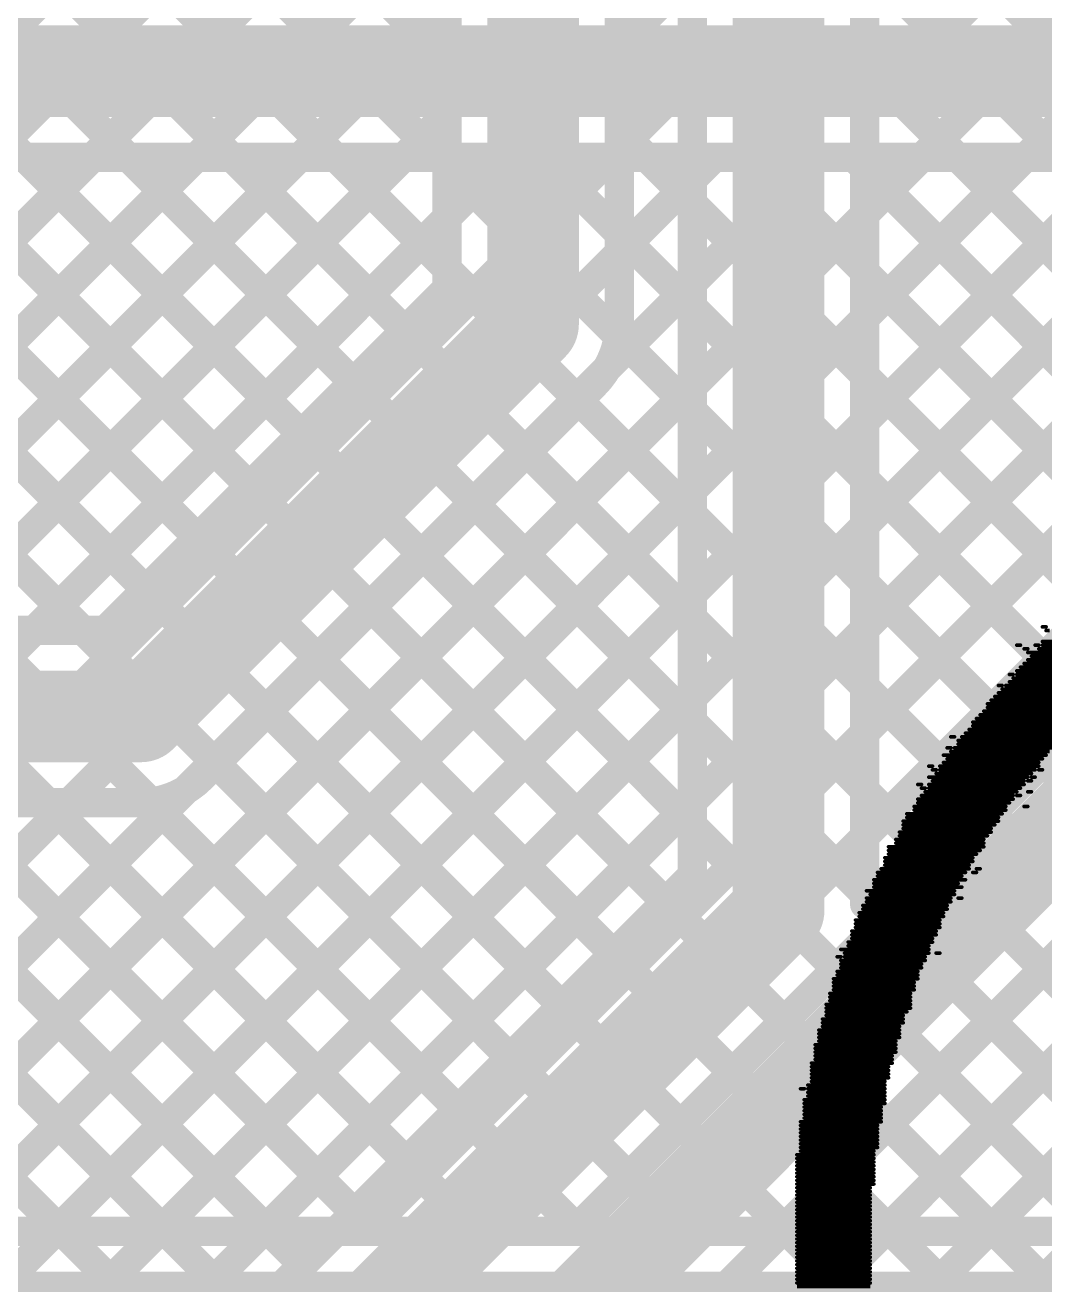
# Model space of a CAD drawing. Header units: millimetres. Extents: x 2.49 to 5.65, y 1.36 to 4.13.
# Drawn here: x 3.6254 to 3.9036, y 3.5059 to 3.8496 of the extents above; entities that cross this region are included whole.
import ezdxf

# ---------------------------------------------------------------- set-up
doc = ezdxf.new("R2010")
doc.units = ezdxf.units.MM
doc.header["$MEASUREMENT"] = 0
for name, color, linetype in [('BottomLayer', 5, 'Continuous'), ('TopLayer', 1, 'Continuous'), ('TopOverlay', 2, 'Continuous')]:
    doc.layers.add(name, color=color, linetype=linetype)

msp = doc.modelspace()

# ---------------------------------------------------------------- linework, layer by layer
at = {"layer": 'BottomLayer'}
for points, const_width in [([(3.8545, 3.74136), (4.17114, 4.058)], 0.008), ([(3.8545, 3.71308), (4.19942, 4.058)], 0.008), ([(3.8545, 3.76965), (4.14285, 4.058)], 0.008), ([(3.49707, 4.02655), (3.7405, 3.78312)], 0.008), ([(3.764, 3.768), (3.764, 3.98663)], 0.025), ([(3.831, 3.608), (3.831, 3.98163)], 0.025), ([(3.7875, 3.768), (3.7875, 3.98663)], 0.008), ([(3.8075, 3.61773), (3.8075, 3.98163)], 0.008), ([(3.7405, 3.77773), (3.7405, 3.9769)], 0.008), ([(3.8545, 3.60973), (3.8545, 3.9719)], 0.008), ([(3.52611, 3.96923), (3.72905, 3.76628)], 0.008), ([(3.5226, 3.94445), (3.71491, 3.75214)], 0.008), ([(3.53168, 3.72967), (3.7405, 3.93849)], 0.008), ([(3.507, 3.93176), (3.70076, 3.738)], 0.008), ([(3.49286, 3.91762), (3.68662, 3.72386)], 0.008), ([(3.5497, 3.71941), (3.7405, 3.91021)], 0.008), ([(3.47871, 3.90348), (3.67248, 3.70971)], 0.008), ([(3.8545, 3.6848), (4.06735, 3.89764)], 0.008), ([(3.68454, 3.89564), (3.7405, 3.83969)], 0.008), ([(3.8545, 3.89539), (3.99733, 3.75256)], 0.008), ([(3.8545, 3.82622), (3.92143, 3.89315)], 0.008), ([(3.50122, 3.7275), (3.66418, 3.89046)], 0.008), ([(3.66148, 3.89042), (3.7405, 3.8114)], 0.008), ([(3.8545, 3.79793), (3.94804, 3.89147)], 0.008), ([(3.46457, 3.88934), (3.65834, 3.69557)], 0.008), ([(3.55295, 3.69437), (3.7405, 3.88192)], 0.008), ([(3.45043, 3.8752), (3.64113, 3.6845)], 0.008), ([(3.8545, 3.65651), (4.07185, 3.87386)], 0.008), ([(3.8545, 3.86711), (3.98319, 3.73842)], 0.008), ([(3.7875, 3.84407), (3.8075, 3.86407)], 0.008), ([(3.8545, 3.62823), (4.09051, 3.86423)], 0.008), ([(3.57136, 3.6845), (3.7405, 3.85364)], 0.008), ([(3.7875, 3.84925), (3.8075, 3.82925)], 0.008), ([(3.8545, 3.60973), (4.08937, 3.8446)], 0.008), ([(3.8545, 3.83882), (3.96904, 3.72428)], 0.008), ([(3.631, 3.353), (4.106, 3.828)], 0.025), ([(3.7875, 3.81579), (3.8075, 3.83579)], 0.008), ([(3.59965, 3.6845), (3.7405, 3.82535)], 0.008), ([(3.7875, 3.82097), (3.8075, 3.80097)], 0.008), ([(3.8545, 3.81054), (3.9549, 3.71014)], 0.008), ([(3.7875, 3.7875), (3.8075, 3.8075)], 0.008), ([(3.6545, 3.28681), (4.17219, 3.8045)], 0.008), ([(3.6545, 3.34327), (4.11573, 3.8045)], 0.008), ([(3.6545, 3.31509), (4.14391, 3.8045)], 0.008), ([(3.6545, 3.25852), (4.20048, 3.8045)], 0.008), ([(3.62793, 3.6845), (3.7405, 3.79707)], 0.008), ([(3.7875, 3.79269), (3.8075, 3.77269)], 0.008), ([(3.8545, 3.78225), (3.94076, 3.69599)], 0.008), ([(3.64727, 3.6845), (3.7405, 3.77773)], 0.008), ([(3.657, 3.661), (3.764, 3.768)], 0.025), ([(3.78409, 3.7558), (3.8075, 3.77922)], 0.008), ([(3.78726, 3.76464), (3.8075, 3.7444)], 0.008), ([(3.8545, 3.75397), (3.92662, 3.68185)], 0.008), ([(3.303, 3.24643), (3.8075, 3.75093)], 0.008), ([(3.67363, 3.6444), (3.7806, 3.75137)], 0.008), ([(3.77643, 3.74719), (3.8075, 3.71612)], 0.008), ([(3.76228, 3.73305), (3.8075, 3.68783)], 0.008), ([(3.8545, 3.72569), (3.91248, 3.66771)], 0.008), ([(3.303, 3.21815), (3.8075, 3.72265)], 0.008), ([(3.74814, 3.71891), (3.8075, 3.65955)], 0.008), ([(3.734, 3.70476), (3.8075, 3.63126)], 0.008), ([(3.8545, 3.6974), (3.89833, 3.65357)], 0.008), ([(3.303, 3.18986), (3.8075, 3.69436)], 0.008), ([(3.71986, 3.69062), (3.80012, 3.61036)], 0.008), ([(3.54591, 3.6845), (3.64727, 3.6845)], 0.008), ([(3.70571, 3.67648), (3.78598, 3.59621)], 0.008), ([(3.319, 3.661), (3.657, 3.661)], 0.025), ([(3.303, 3.16158), (3.8075, 3.66608)], 0.008), ([(3.8545, 3.66912), (3.88419, 3.63943)], 0.008), ([(3.69157, 3.66234), (3.77184, 3.58207)], 0.008), ([(3.67743, 3.6482), (3.7577, 3.56793)], 0.008), ([(3.303, 3.27472), (3.6692, 3.64091)], 0.008), ([(3.8545, 3.64083), (3.87005, 3.62528)], 0.008), ([(3.303, 3.1333), (3.8075, 3.6378)], 0.008), ([(3.303, 3.303), (3.6375, 3.6375)], 0.008), ([(3.319, 3.6375), (3.657, 3.6375)], 0.008), ([(3.49014, 3.6375), (3.6587, 3.46894)], 0.008), ([(3.51842, 3.6375), (3.67284, 3.48308)], 0.008), ([(3.54671, 3.6375), (3.68699, 3.49722)], 0.008), ([(3.57499, 3.6375), (3.70113, 3.51136)], 0.008), ([(3.60327, 3.6375), (3.71527, 3.5255)], 0.008), ([(3.63156, 3.6375), (3.72941, 3.53965)], 0.008), ([(3.65969, 3.63765), (3.74355, 3.55379)], 0.008), ([(3.60038, 3.41062), (3.8075, 3.61773)], 0.008), ([(3.617, 3.394), (3.831, 3.608)], 0.025), ([(3.90328, 3.59205), (4.756, 2.73933)], 0.008), ([(3.88914, 3.57791), (4.756, 2.71105)], 0.008), ([(3.875, 3.56376), (4.756, 2.68276)], 0.008), ([(3.86086, 3.54962), (4.756, 2.65448)], 0.008), ([(3.84671, 3.53548), (4.756, 2.6262)], 0.008), ([(3.83257, 3.52134), (4.756, 2.59791)], 0.008), ([(3.81843, 3.5072), (4.756, 2.56963)], 0.008)]:
    msp.add_lwpolyline(points, dxfattribs=dict(at, const_width=const_width))
for points, const_width in [([(3.7855, 3.84925, 1), (3.7895, 3.84925, 1)], 0.004), ([(3.7855, 3.84407, 1), (3.7895, 3.84407, 1)], 0.004), ([(3.7385, 3.83969, 1), (3.7425, 3.83969, 1)], 0.004), ([(3.8525, 3.83882, 1), (3.8565, 3.83882, 1)], 0.004), ([(3.8055, 3.83579, 1), (3.8095, 3.83579, 1)], 0.004), ([(3.8055, 3.82925, 1), (3.8095, 3.82925, 1)], 0.004), ([(3.7385, 3.82535, 1), (3.7425, 3.82535, 1)], 0.004), ([(3.8525, 3.82622, 1), (3.8565, 3.82622, 1)], 0.004), ([(3.7855, 3.82097, 1), (3.7895, 3.82097, 1)], 0.004), ([(3.7855, 3.81579, 1), (3.7895, 3.81579, 1)], 0.004), ([(3.7385, 3.8114, 1), (3.7425, 3.8114, 1)], 0.004), ([(3.8525, 3.81054, 1), (3.8565, 3.81054, 1)], 0.004), ([(3.8055, 3.8075, 1), (3.8095, 3.8075, 1)], 0.004), ([(3.8055, 3.80097, 1), (3.8095, 3.80097, 1)], 0.004), ([(3.7385, 3.79707, 1), (3.7425, 3.79707, 1)], 0.004), ([(3.8525, 3.79793, 1), (3.8565, 3.79793, 1)], 0.004), ([(3.7855, 3.79269, 1), (3.7895, 3.79269, 1)], 0.004), ([(3.7855, 3.7875, 1), (3.7895, 3.7875, 1)], 0.004), ([(3.7385, 3.78312, 1), (3.7425, 3.78312, 1)], 0.004), ([(3.8525, 3.78225, 1), (3.8565, 3.78225, 1)], 0.004), ([(3.7385, 3.77773, 1), (3.7425, 3.77773, 1)], 0.004), ([(3.7385, 3.77773, 1), (3.7425, 3.77773, 1)], 0.004), ([(3.75775, 3.768, 1), (3.77025, 3.768, 1)], 0.0125), ([(3.75775, 3.768, 1), (3.77025, 3.768, 1)], 0.0125), ([(3.8055, 3.77922, 1), (3.8095, 3.77922, 1)], 0.004), ([(3.8055, 3.77269, 1), (3.8095, 3.77269, 1)], 0.004), ([(3.8525, 3.76965, 1), (3.8565, 3.76965, 1)], 0.004), ([(3.72705, 3.76628, 1), (3.73105, 3.76628, 1)], 0.004), ([(3.7855, 3.768, 1), (3.7895, 3.768, 1)], 0.004), ([(3.7855, 3.768, 1), (3.7895, 3.768, 1)], 0.004), ([(3.7855, 3.768, 1), (3.7895, 3.768, 1)], 0.004), ([(3.78526, 3.76464, 1), (3.78926, 3.76464, 1)], 0.004), ([(3.78209, 3.7558, 1), (3.78609, 3.7558, 1)], 0.004), ([(3.71291, 3.75214, 1), (3.71691, 3.75214, 1)], 0.004), ([(3.8525, 3.75397, 1), (3.8565, 3.75397, 1)], 0.004), ([(3.7786, 3.75137, 1), (3.7826, 3.75137, 1)], 0.004), ([(3.7786, 3.75137, 1), (3.7826, 3.75137, 1)], 0.004), ([(3.77862, 3.75138, 1), (3.78262, 3.75138, 1)], 0.004), ([(3.8055, 3.75093, 1), (3.8095, 3.75093, 1)], 0.004), ([(3.77443, 3.74719, 1), (3.77843, 3.74719, 1)], 0.004), ([(3.8055, 3.7444, 1), (3.8095, 3.7444, 1)], 0.004), ([(3.8525, 3.74136, 1), (3.8565, 3.74136, 1)], 0.004), ([(3.69876, 3.738, 1), (3.70276, 3.738, 1)], 0.004), ([(3.76028, 3.73305, 1), (3.76428, 3.73305, 1)], 0.004), ([(3.8525, 3.72569, 1), (3.8565, 3.72569, 1)], 0.004), ([(3.68462, 3.72386, 1), (3.68862, 3.72386, 1)], 0.004), ([(3.8055, 3.72265, 1), (3.8095, 3.72265, 1)], 0.004), ([(3.74614, 3.71891, 1), (3.75014, 3.71891, 1)], 0.004), ([(3.8055, 3.71612, 1), (3.8095, 3.71612, 1)], 0.004), ([(3.8525, 3.71308, 1), (3.8565, 3.71308, 1)], 0.004), ([(3.67048, 3.70971, 1), (3.67448, 3.70971, 1)], 0.004), ([(3.732, 3.70476, 1), (3.736, 3.70476, 1)], 0.004), ([(3.8525, 3.6974, 1), (3.8565, 3.6974, 1)], 0.004), ([(3.65634, 3.69557, 1), (3.66034, 3.69557, 1)], 0.004), ([(3.8055, 3.69436, 1), (3.8095, 3.69436, 1)], 0.004), ([(3.71786, 3.69062, 1), (3.72186, 3.69062, 1)], 0.004), ([(3.8055, 3.68783, 1), (3.8095, 3.68783, 1)], 0.004), ([(3.62593, 3.6845, 1), (3.62993, 3.6845, 1)], 0.004), ([(3.63913, 3.6845, 1), (3.64313, 3.6845, 1)], 0.004), ([(3.64527, 3.6845, 1), (3.64927, 3.6845, 1)], 0.004), ([(3.64527, 3.6845, 1), (3.64927, 3.6845, 1)], 0.004), ([(3.8525, 3.6848, 1), (3.8565, 3.6848, 1)], 0.004), ([(3.70371, 3.67648, 1), (3.70771, 3.67648, 1)], 0.004), ([(3.65075, 3.661, 1), (3.66325, 3.661, 1)], 0.0125), ([(3.65075, 3.661, 1), (3.66325, 3.661, 1)], 0.0125), ([(3.8055, 3.66608, 1), (3.8095, 3.66608, 1)], 0.004), ([(3.8525, 3.66912, 1), (3.8565, 3.66912, 1)], 0.004), ([(3.68957, 3.66234, 1), (3.69357, 3.66234, 1)], 0.004), ([(3.8055, 3.65955, 1), (3.8095, 3.65955, 1)], 0.004), ([(3.8525, 3.65651, 1), (3.8565, 3.65651, 1)], 0.004), ([(3.89633, 3.65357, 1), (3.90033, 3.65357, 1)], 0.004), ([(3.67543, 3.6482, 1), (3.67943, 3.6482, 1)], 0.004), ([(3.67162, 3.64438, 1), (3.67562, 3.64438, 1)], 0.004), ([(3.67163, 3.6444, 1), (3.67563, 3.6444, 1)], 0.004), ([(3.67163, 3.6444, 1), (3.67563, 3.6444, 1)], 0.004), ([(3.6672, 3.64091, 1), (3.6712, 3.64091, 1)], 0.004), ([(3.8525, 3.64083, 1), (3.8565, 3.64083, 1)], 0.004), ([(3.88219, 3.63943, 1), (3.88619, 3.63943, 1)], 0.004), ([(3.62956, 3.6375, 1), (3.63356, 3.6375, 1)], 0.004), ([(3.6355, 3.6375, 1), (3.6395, 3.6375, 1)], 0.004), ([(3.655, 3.6375, 1), (3.659, 3.6375, 1)], 0.004), ([(3.655, 3.6375, 1), (3.659, 3.6375, 1)], 0.004), ([(3.655, 3.6375, 1), (3.659, 3.6375, 1)], 0.004), ([(3.65769, 3.63765, 1), (3.66169, 3.63765, 1)], 0.004), ([(3.8055, 3.6378, 1), (3.8095, 3.6378, 1)], 0.004), ([(3.8055, 3.63126, 1), (3.8095, 3.63126, 1)], 0.004), ([(3.8525, 3.62823, 1), (3.8565, 3.62823, 1)], 0.004), ([(3.86805, 3.62528, 1), (3.87205, 3.62528, 1)], 0.004), ([(3.8055, 3.61773, 1), (3.8095, 3.61773, 1)], 0.004), ([(3.8055, 3.61773, 1), (3.8095, 3.61773, 1)], 0.004), ([(3.82475, 3.608, 1), (3.83725, 3.608, 1)], 0.0125), ([(3.82475, 3.608, 1), (3.83725, 3.608, 1)], 0.0125), ([(3.79812, 3.61036, 1), (3.80212, 3.61036, 1)], 0.004), ([(3.8525, 3.60973, 1), (3.8565, 3.60973, 1)], 0.004), ([(3.8525, 3.60973, 1), (3.8565, 3.60973, 1)], 0.004), ([(3.78398, 3.59621, 1), (3.78798, 3.59621, 1)], 0.004), ([(3.90128, 3.59205, 1), (3.90528, 3.59205, 1)], 0.004), ([(3.76984, 3.58207, 1), (3.77384, 3.58207, 1)], 0.004), ([(3.88714, 3.57791, 1), (3.89114, 3.57791, 1)], 0.004), ([(3.7557, 3.56793, 1), (3.7597, 3.56793, 1)], 0.004), ([(3.873, 3.56376, 1), (3.877, 3.56376, 1)], 0.004), ([(3.74155, 3.55379, 1), (3.74555, 3.55379, 1)], 0.004), ([(3.85886, 3.54962, 1), (3.86286, 3.54962, 1)], 0.004), ([(3.72741, 3.53965, 1), (3.73141, 3.53965, 1)], 0.004), ([(3.84471, 3.53548, 1), (3.84871, 3.53548, 1)], 0.004), ([(3.71327, 3.5255, 1), (3.71727, 3.5255, 1)], 0.004), ([(3.83057, 3.52134, 1), (3.83457, 3.52134, 1)], 0.004), ([(3.69913, 3.51136, 1), (3.70313, 3.51136, 1)], 0.004), ([(3.81643, 3.5072, 1), (3.82043, 3.5072, 1)], 0.004)]:
    msp.add_lwpolyline(points, format="xyb", close=True, dxfattribs=dict(at, const_width=const_width))
at = {"layer": 'BottomLayer', "const_width": 0.008}
for points in [[(3.7875, 3.768, -0.199188), (3.7806, 3.75137)], [(3.7875, 3.768, -0.198912), (3.78062, 3.75138)], [(3.67363, 3.6444, -0.199188), (3.657, 3.6375)], [(3.67362, 3.64438, -0.198912), (3.657, 3.6375)]]:
    msp.add_lwpolyline(points, format="xyb", dxfattribs=at)
at = {"layer": 'TopLayer'}
for points, const_width in [([(3.66192, 3.5205), (4.09692, 3.9555)], 0.008), ([(3.77506, 3.5205), (4.15452, 3.89997)], 0.008), ([(3.85991, 3.5205), (4.24231, 3.9029)], 0.008), ([(3.69021, 3.5205), (4.06735, 3.89764)], 0.008), ([(3.71849, 3.5205), (4.07185, 3.87386)], 0.008), ([(3.80335, 3.5205), (4.15754, 3.8747)], 0.008), ([(3.8882, 3.5205), (4.24327, 3.87557)], 0.008), ([(3.74678, 3.5205), (4.09051, 3.86423)], 0.008), ([(3.83163, 3.5205), (4.17547, 3.86435)], 0.008), ([(3.568, 3.837), (3.944, 3.837)], 0.025), ([(3.49222, 3.5205), (3.78521, 3.8135)], 0.008), ([(3.5205, 3.5205), (3.8135, 3.8135)], 0.008), ([(3.534, 3.64714), (3.70036, 3.8135)], 0.008), ([(3.534, 3.61885), (3.72865, 3.8135)], 0.008), ([(3.534, 3.59057), (3.75693, 3.8135)], 0.008), ([(3.54879, 3.5205), (3.84178, 3.8135)], 0.008), ([(3.57707, 3.5205), (3.87007, 3.8135)], 0.008), ([(3.60536, 3.5205), (3.89835, 3.8135)], 0.008), ([(3.609, 3.77871), (3.64379, 3.8135)], 0.008), ([(3.609, 3.75042), (3.67208, 3.8135)], 0.008), ([(3.612, 3.8135), (3.944, 3.8135)], 0.008), ([(3.62526, 3.8135), (3.91826, 3.5205)], 0.008), ([(3.63364, 3.5205), (3.92664, 3.8135)], 0.008), ([(3.65355, 3.8135), (3.94654, 3.5205)], 0.008), ([(3.68183, 3.8135), (3.97483, 3.5205)], 0.008), ([(3.71012, 3.8135), (4.00311, 3.5205)], 0.008), ([(3.7384, 3.8135), (4.0314, 3.5205)], 0.008), ([(3.76669, 3.8135), (4.05968, 3.5205)], 0.008), ([(3.79497, 3.8135), (4.08797, 3.5205)], 0.008), ([(3.82325, 3.8135), (4.11625, 3.5205)], 0.008), ([(3.85154, 3.8135), (4.14453, 3.5205)], 0.008), ([(3.87982, 3.8135), (4.17282, 3.5205)], 0.008), ([(3.60748, 3.803), (3.88998, 3.5205)], 0.008), ([(3.609, 3.7732), (3.86169, 3.5205)], 0.008), ([(3.609, 3.74491), (3.83341, 3.5205)], 0.008), ([(3.57134, 3.726), (3.77684, 3.5205)], 0.008), ([(3.59963, 3.726), (3.80512, 3.5205)], 0.008), ([(3.54987, 3.71919), (3.74855, 3.5205)], 0.008), ([(3.55072, 3.69005), (3.72027, 3.5205)], 0.008), ([(3.53536, 3.67713), (3.69199, 3.5205)], 0.008), ([(3.534, 3.65021), (3.6637, 3.5205)], 0.008), ([(3.534, 3.62192), (3.63542, 3.5205)], 0.008), ([(3.4175, 3.5205), (4.31549, 3.5205)], 0.008), ([(3.375, 3.5035), (4.31549, 3.5035)], 0.012)]:
    msp.add_lwpolyline(points, dxfattribs=dict(at, const_width=const_width))
at = {"layer": 'TopLayer', "const_width": 0.004}
for points in [[(3.62326, 3.8135, 1), (3.62726, 3.8135, 1)], [(3.64179, 3.8135, 1), (3.64579, 3.8135, 1)], [(3.65155, 3.8135, 1), (3.65555, 3.8135, 1)], [(3.67008, 3.8135, 1), (3.67408, 3.8135, 1)], [(3.67983, 3.8135, 1), (3.68383, 3.8135, 1)], [(3.69836, 3.8135, 1), (3.70236, 3.8135, 1)], [(3.70812, 3.8135, 1), (3.71212, 3.8135, 1)], [(3.72665, 3.8135, 1), (3.73065, 3.8135, 1)], [(3.7364, 3.8135, 1), (3.7404, 3.8135, 1)], [(3.75493, 3.8135, 1), (3.75893, 3.8135, 1)], [(3.76469, 3.8135, 1), (3.76869, 3.8135, 1)], [(3.78321, 3.8135, 1), (3.78721, 3.8135, 1)], [(3.79297, 3.8135, 1), (3.79697, 3.8135, 1)], [(3.8115, 3.8135, 1), (3.8155, 3.8135, 1)], [(3.82125, 3.8135, 1), (3.82525, 3.8135, 1)], [(3.83978, 3.8135, 1), (3.84378, 3.8135, 1)], [(3.84954, 3.8135, 1), (3.85354, 3.8135, 1)], [(3.86807, 3.8135, 1), (3.87207, 3.8135, 1)], [(3.87782, 3.8135, 1), (3.88182, 3.8135, 1)], [(3.89635, 3.8135, 1), (3.90035, 3.8135, 1)], [(3.63164, 3.5205, 1), (3.63564, 3.5205, 1)], [(3.63342, 3.5205, 1), (3.63742, 3.5205, 1)], [(3.65992, 3.5205, 1), (3.66392, 3.5205, 1)], [(3.6617, 3.5205, 1), (3.6657, 3.5205, 1)], [(3.68821, 3.5205, 1), (3.69221, 3.5205, 1)], [(3.68999, 3.5205, 1), (3.69399, 3.5205, 1)], [(3.71649, 3.5205, 1), (3.72049, 3.5205, 1)], [(3.71827, 3.5205, 1), (3.72227, 3.5205, 1)], [(3.74478, 3.5205, 1), (3.74878, 3.5205, 1)], [(3.74655, 3.5205, 1), (3.75055, 3.5205, 1)], [(3.77306, 3.5205, 1), (3.77706, 3.5205, 1)], [(3.77484, 3.5205, 1), (3.77884, 3.5205, 1)], [(3.80135, 3.5205, 1), (3.80535, 3.5205, 1)], [(3.80312, 3.5205, 1), (3.80712, 3.5205, 1)], [(3.82963, 3.5205, 1), (3.83363, 3.5205, 1)], [(3.83141, 3.5205, 1), (3.83541, 3.5205, 1)], [(3.85791, 3.5205, 1), (3.86191, 3.5205, 1)], [(3.85969, 3.5205, 1), (3.86369, 3.5205, 1)], [(3.8862, 3.5205, 1), (3.8902, 3.5205, 1)], [(3.88798, 3.5205, 1), (3.89198, 3.5205, 1)]]:
    msp.add_lwpolyline(points, format="xyb", close=True, dxfattribs=at)
at = {"layer": 'TopOverlay', "const_width": 0.001}
for points in [[(3.903, 3.68543), (3.904, 3.68543)], [(3.904, 3.68443), (3.905, 3.68443)], [(3.896, 3.68043), (3.897, 3.68043)], [(3.901, 3.68043), (3.902, 3.68043)], [(3.903, 3.68143), (3.936, 3.68143)], [(3.903, 3.68043), (3.935, 3.68043)], [(3.898, 3.67943), (3.899, 3.67943)], [(3.899, 3.67843), (3.932, 3.67843)], [(3.899, 3.67643), (3.93, 3.67643)], [(3.9, 3.67743), (3.931, 3.67743)], [(3.902, 3.67943), (3.933, 3.67943)], [(3.896, 3.67343), (3.926, 3.67343)], [(3.897, 3.67443), (3.927, 3.67443)], [(3.898, 3.67543), (3.93, 3.67543)], [(3.894, 3.67243), (3.895, 3.67243)], [(3.894, 3.67043), (3.923, 3.67043)], [(3.895, 3.67143), (3.924, 3.67143)], [(3.896, 3.67243), (3.926, 3.67243)], [(3.89, 3.66643), (3.919, 3.66643)], [(3.891, 3.66943), (3.892, 3.66943)], [(3.891, 3.66743), (3.92, 3.66743)], [(3.892, 3.66843), (3.921, 3.66843)], [(3.893, 3.66943), (3.922, 3.66943)], [(3.888, 3.66443), (3.917, 3.66443)], [(3.888, 3.66343), (3.916, 3.66343)], [(3.889, 3.66543), (3.918, 3.66543)], [(3.884, 3.65943), (3.912, 3.65943)], [(3.885, 3.66043), (3.913, 3.66043)], [(3.886, 3.66143), (3.915, 3.66143)], [(3.887, 3.66243), (3.915, 3.66243)], [(3.882, 3.65643), (3.909, 3.65643)], [(3.883, 3.65743), (3.91, 3.65743)], [(3.884, 3.65843), (3.911, 3.65843)], [(3.877, 3.65243), (3.878, 3.65243)], [(3.878, 3.65543), (3.879, 3.65543)], [(3.879, 3.65243), (3.906, 3.65243)], [(3.88, 3.65443), (3.907, 3.65443)], [(3.88, 3.65343), (3.907, 3.65343)], [(3.881, 3.65543), (3.908, 3.65543)], [(3.876, 3.65043), (3.904, 3.65043)], [(3.877, 3.64943), (3.903, 3.64943)], [(3.878, 3.65143), (3.905, 3.65143)], [(3.872, 3.64743), (3.873, 3.64743)], [(3.873, 3.64643), (3.874, 3.64643)], [(3.875, 3.64743), (3.902, 3.64743)], [(3.875, 3.64643), (3.901, 3.64643)], [(3.876, 3.64843), (3.902, 3.64843)], [(3.902, 3.64643), (3.903, 3.64643)], [(3.869, 3.64243), (3.87, 3.64243)], [(3.872, 3.64443), (3.899, 3.64443)], [(3.872, 3.64243), (3.898, 3.64243)], [(3.873, 3.64343), (3.898, 3.64343)], [(3.874, 3.64543), (3.9, 3.64543)], [(3.899, 3.64343), (3.9, 3.64343)], [(3.9, 3.64443), (3.901, 3.64443)], [(3.87, 3.64143), (3.871, 3.64143)], [(3.87, 3.63943), (3.895, 3.63943)], [(3.871, 3.64043), (3.896, 3.64043)], [(3.872, 3.64143), (3.897, 3.64143)], [(3.896, 3.63943), (3.897, 3.63943)], [(3.899, 3.64043), (3.9, 3.64043)], [(3.868, 3.63643), (3.893, 3.63643)], [(3.868, 3.63543), (3.893, 3.63543)], [(3.869, 3.63843), (3.895, 3.63843)], [(3.869, 3.63743), (3.894, 3.63743)], [(3.898, 3.63643), (3.899, 3.63643)], [(3.865, 3.63243), (3.891, 3.63243)], [(3.866, 3.63443), (3.892, 3.63443)], [(3.866, 3.63343), (3.891, 3.63343)], [(3.864, 3.62943), (3.889, 3.62943)], [(3.864, 3.62843), (3.888, 3.62843)], [(3.865, 3.63143), (3.89, 3.63143)], [(3.865, 3.63043), (3.889, 3.63043)], [(3.861, 3.62543), (3.887, 3.62543)], [(3.863, 3.62743), (3.887, 3.62743)], [(3.863, 3.62643), (3.887, 3.62643)], [(3.86, 3.62243), (3.884, 3.62243)], [(3.86, 3.62143), (3.884, 3.62143)], [(3.861, 3.62443), (3.886, 3.62443)], [(3.861, 3.62343), (3.885, 3.62343)], [(3.858, 3.61843), (3.882, 3.61843)], [(3.859, 3.61943), (3.883, 3.61943)], [(3.86, 3.62043), (3.883, 3.62043)], [(3.884, 3.61843), (3.885, 3.61843)], [(3.885, 3.61943), (3.886, 3.61943)], [(3.857, 3.61643), (3.882, 3.61643)], [(3.857, 3.61543), (3.88, 3.61543)], [(3.858, 3.61743), (3.881, 3.61743)], [(3.855, 3.61343), (3.879, 3.61343)], [(3.855, 3.61143), (3.878, 3.61143)], [(3.856, 3.61243), (3.879, 3.61243)], [(3.857, 3.61443), (3.881, 3.61443)], [(3.88, 3.61143), (3.881, 3.61143)], [(3.854, 3.60943), (3.877, 3.60943)], [(3.854, 3.60843), (3.877, 3.60843)], [(3.855, 3.61043), (3.878, 3.61043)], [(3.852, 3.60543), (3.875, 3.60543)], [(3.852, 3.60443), (3.875, 3.60443)], [(3.853, 3.60743), (3.876, 3.60743)], [(3.853, 3.60643), (3.876, 3.60643)], [(3.851, 3.60243), (3.874, 3.60243)], [(3.851, 3.60143), (3.874, 3.60143)], [(3.852, 3.60343), (3.875, 3.60343)], [(3.848, 3.59743), (3.872, 3.59743)], [(3.85, 3.59943), (3.873, 3.59943)], [(3.85, 3.59843), (3.872, 3.59843)], [(3.851, 3.60043), (3.873, 3.60043)], [(3.847, 3.59543), (3.848, 3.59543)], [(3.848, 3.59443), (3.871, 3.59443)], [(3.849, 3.59643), (3.872, 3.59643)], [(3.849, 3.59543), (3.871, 3.59543)], [(3.874, 3.59643), (3.875, 3.59643)], [(3.847, 3.59143), (3.869, 3.59143)], [(3.848, 3.59343), (3.87, 3.59343)], [(3.848, 3.59243), (3.87, 3.59243)], [(3.846, 3.58943), (3.869, 3.58943)], [(3.846, 3.58843), (3.868, 3.58843)], [(3.846, 3.58743), (3.868, 3.58743)], [(3.847, 3.59043), (3.869, 3.59043)], [(3.845, 3.58543), (3.867, 3.58543)], [(3.845, 3.58443), (3.867, 3.58443)], [(3.846, 3.58643), (3.868, 3.58643)], [(3.844, 3.58243), (3.867, 3.58243)], [(3.844, 3.58143), (3.867, 3.58143)], [(3.844, 3.58043), (3.866, 3.58043)], [(3.845, 3.58343), (3.867, 3.58343)], [(3.843, 3.57843), (3.865, 3.57843)], [(3.843, 3.57743), (3.865, 3.57743)], [(3.844, 3.57943), (3.865, 3.57943)], [(3.842, 3.57543), (3.864, 3.57543)], [(3.842, 3.57443), (3.864, 3.57443)], [(3.842, 3.57343), (3.864, 3.57343)], [(3.843, 3.57643), (3.864, 3.57643)], [(3.841, 3.57143), (3.863, 3.57143)], [(3.841, 3.57043), (3.863, 3.57043)], [(3.842, 3.57243), (3.863, 3.57243)], [(3.841, 3.56943), (3.863, 3.56943)], [(3.841, 3.56843), (3.862, 3.56843)], [(3.841, 3.56743), (3.862, 3.56743)], [(3.84, 3.56643), (3.862, 3.56643)], [(3.84, 3.56543), (3.861, 3.56543)], [(3.84, 3.56443), (3.861, 3.56443)], [(3.84, 3.56343), (3.861, 3.56343)], [(3.839, 3.56043), (3.86, 3.56043)], [(3.84, 3.56243), (3.861, 3.56243)], [(3.84, 3.56143), (3.86, 3.56143)], [(3.837, 3.55943), (3.838, 3.55943)], [(3.838, 3.55643), (3.86, 3.55643)], [(3.839, 3.55943), (3.86, 3.55943)], [(3.839, 3.55843), (3.86, 3.55843)], [(3.839, 3.55743), (3.86, 3.55743)], [(3.838, 3.55543), (3.86, 3.55543)], [(3.838, 3.55443), (3.859, 3.55443)], [(3.838, 3.55343), (3.859, 3.55343)], [(3.837, 3.55043), (3.859, 3.55043)], [(3.837, 3.54943), (3.858, 3.54943)], [(3.838, 3.55243), (3.859, 3.55243)], [(3.838, 3.55143), (3.859, 3.55143)], [(3.837, 3.54843), (3.858, 3.54843)], [(3.837, 3.54743), (3.858, 3.54743)], [(3.837, 3.54643), (3.858, 3.54643)], [(3.837, 3.54543), (3.858, 3.54543)], [(3.837, 3.54443), (3.858, 3.54443)], [(3.837, 3.54343), (3.858, 3.54343)], [(3.837, 3.54243), (3.857, 3.54243)], [(3.836, 3.54143), (3.857, 3.54143)], [(3.836, 3.54043), (3.857, 3.54043)], [(3.836, 3.53943), (3.857, 3.53943)], [(3.836, 3.53843), (3.857, 3.53843)], [(3.836, 3.53743), (3.857, 3.53743)], [(3.836, 3.53643), (3.857, 3.53643)], [(3.836, 3.53543), (3.857, 3.53543)], [(3.836, 3.53443), (3.857, 3.53443)], [(3.836, 3.53343), (3.857, 3.53343)], [(3.836, 3.53243), (3.856, 3.53243)], [(3.836, 3.53143), (3.856, 3.53143)], [(3.836, 3.53043), (3.856, 3.53043)], [(3.836, 3.52943), (3.856, 3.52943)], [(3.836, 3.52843), (3.856, 3.52843)], [(3.836, 3.52743), (3.856, 3.52743)], [(3.836, 3.52643), (3.856, 3.52643)], [(3.836, 3.52543), (3.856, 3.52543)], [(3.836, 3.52443), (3.856, 3.52443)], [(3.836, 3.52343), (3.856, 3.52343)], [(3.836, 3.52243), (3.856, 3.52243)], [(3.836, 3.52143), (3.856, 3.52143)], [(3.836, 3.52043), (3.856, 3.52043)], [(3.836, 3.51943), (3.856, 3.51943)], [(3.836, 3.51843), (3.856, 3.51843)], [(3.836, 3.51743), (3.856, 3.51743)], [(3.836, 3.51643), (3.856, 3.51643)], [(3.836, 3.51543), (3.856, 3.51543)], [(3.836, 3.51443), (3.856, 3.51443)], [(3.836, 3.51343), (3.856, 3.51343)], [(3.836, 3.51243), (3.856, 3.51243)], [(3.836, 3.51143), (3.856, 3.51143)], [(3.836, 3.51043), (3.856, 3.51043)], [(3.836, 3.50943), (3.856, 3.50943)], [(3.836, 3.50843), (3.856, 3.50843)], [(3.836, 3.50743), (3.856, 3.50743)], [(3.836, 3.50643), (3.856, 3.50643)], [(3.836, 3.50543), (3.856, 3.50543)]]:
    msp.add_lwpolyline(points, dxfattribs=at)
at = {"layer": 'TopOverlay', "const_width": 0.0005}
for points in [[(3.90275, 3.68543, 1), (3.90325, 3.68543, 1)], [(3.90375, 3.68543, 1), (3.90425, 3.68543, 1)], [(3.90375, 3.68443, 1), (3.90425, 3.68443, 1)], [(3.89575, 3.68043, 1), (3.89625, 3.68043, 1)], [(3.89675, 3.68043, 1), (3.89725, 3.68043, 1)], [(3.90075, 3.68043, 1), (3.90125, 3.68043, 1)], [(3.90175, 3.68043, 1), (3.90225, 3.68043, 1)], [(3.90275, 3.68143, 1), (3.90325, 3.68143, 1)], [(3.90275, 3.68043, 1), (3.90325, 3.68043, 1)], [(3.89775, 3.67943, 1), (3.89825, 3.67943, 1)], [(3.89875, 3.67943, 1), (3.89925, 3.67943, 1)], [(3.89875, 3.67843, 1), (3.89925, 3.67843, 1)], [(3.89875, 3.67643, 1), (3.89925, 3.67643, 1)], [(3.89975, 3.67743, 1), (3.90025, 3.67743, 1)], [(3.90175, 3.67943, 1), (3.90225, 3.67943, 1)], [(3.89575, 3.67343, 1), (3.89625, 3.67343, 1)], [(3.89675, 3.67443, 1), (3.89725, 3.67443, 1)], [(3.89775, 3.67543, 1), (3.89825, 3.67543, 1)], [(3.89375, 3.67243, 1), (3.89425, 3.67243, 1)], [(3.89375, 3.67043, 1), (3.89425, 3.67043, 1)], [(3.89475, 3.67243, 1), (3.89525, 3.67243, 1)], [(3.89475, 3.67143, 1), (3.89525, 3.67143, 1)], [(3.89575, 3.67243, 1), (3.89625, 3.67243, 1)], [(3.88975, 3.66643, 1), (3.89025, 3.66643, 1)], [(3.89075, 3.66943, 1), (3.89125, 3.66943, 1)], [(3.89075, 3.66743, 1), (3.89125, 3.66743, 1)], [(3.89175, 3.66943, 1), (3.89225, 3.66943, 1)], [(3.89175, 3.66843, 1), (3.89225, 3.66843, 1)], [(3.89275, 3.66943, 1), (3.89325, 3.66943, 1)], [(3.88775, 3.66443, 1), (3.88825, 3.66443, 1)], [(3.88775, 3.66343, 1), (3.88825, 3.66343, 1)], [(3.88875, 3.66543, 1), (3.88925, 3.66543, 1)], [(3.88375, 3.65943, 1), (3.88425, 3.65943, 1)], [(3.88475, 3.66043, 1), (3.88525, 3.66043, 1)], [(3.88575, 3.66143, 1), (3.88625, 3.66143, 1)], [(3.88675, 3.66243, 1), (3.88725, 3.66243, 1)], [(3.88175, 3.65643, 1), (3.88225, 3.65643, 1)], [(3.88275, 3.65743, 1), (3.88325, 3.65743, 1)], [(3.88375, 3.65843, 1), (3.88425, 3.65843, 1)], [(3.87675, 3.65243, 1), (3.87725, 3.65243, 1)], [(3.87775, 3.65543, 1), (3.87825, 3.65543, 1)], [(3.87775, 3.65243, 1), (3.87825, 3.65243, 1)], [(3.87875, 3.65543, 1), (3.87925, 3.65543, 1)], [(3.87875, 3.65243, 1), (3.87925, 3.65243, 1)], [(3.87975, 3.65443, 1), (3.88025, 3.65443, 1)], [(3.87975, 3.65343, 1), (3.88025, 3.65343, 1)], [(3.88075, 3.65543, 1), (3.88125, 3.65543, 1)], [(3.87575, 3.65043, 1), (3.87625, 3.65043, 1)], [(3.87675, 3.64943, 1), (3.87725, 3.64943, 1)], [(3.87775, 3.65143, 1), (3.87825, 3.65143, 1)], [(3.90275, 3.64943, 1), (3.90325, 3.64943, 1)], [(3.90375, 3.65043, 1), (3.90425, 3.65043, 1)], [(3.87175, 3.64743, 1), (3.87225, 3.64743, 1)], [(3.87275, 3.64743, 1), (3.87325, 3.64743, 1)], [(3.87275, 3.64643, 1), (3.87325, 3.64643, 1)], [(3.87375, 3.64643, 1), (3.87425, 3.64643, 1)], [(3.87475, 3.64743, 1), (3.87525, 3.64743, 1)], [(3.87475, 3.64643, 1), (3.87525, 3.64643, 1)], [(3.87575, 3.64843, 1), (3.87625, 3.64843, 1)], [(3.90075, 3.64643, 1), (3.90125, 3.64643, 1)], [(3.90175, 3.64843, 1), (3.90225, 3.64843, 1)], [(3.90175, 3.64743, 1), (3.90225, 3.64743, 1)], [(3.90175, 3.64643, 1), (3.90225, 3.64643, 1)], [(3.90275, 3.64643, 1), (3.90325, 3.64643, 1)], [(3.86875, 3.64243, 1), (3.86925, 3.64243, 1)], [(3.86975, 3.64243, 1), (3.87025, 3.64243, 1)], [(3.87175, 3.64443, 1), (3.87225, 3.64443, 1)], [(3.87175, 3.64243, 1), (3.87225, 3.64243, 1)], [(3.87275, 3.64343, 1), (3.87325, 3.64343, 1)], [(3.87375, 3.64543, 1), (3.87425, 3.64543, 1)], [(3.89775, 3.64343, 1), (3.89825, 3.64343, 1)], [(3.89775, 3.64243, 1), (3.89825, 3.64243, 1)], [(3.89875, 3.64443, 1), (3.89925, 3.64443, 1)], [(3.89875, 3.64343, 1), (3.89925, 3.64343, 1)], [(3.89975, 3.64543, 1), (3.90025, 3.64543, 1)], [(3.89975, 3.64443, 1), (3.90025, 3.64443, 1)], [(3.89975, 3.64343, 1), (3.90025, 3.64343, 1)], [(3.90075, 3.64443, 1), (3.90125, 3.64443, 1)], [(3.86975, 3.64143, 1), (3.87025, 3.64143, 1)], [(3.86975, 3.63943, 1), (3.87025, 3.63943, 1)], [(3.87075, 3.64143, 1), (3.87125, 3.64143, 1)], [(3.87075, 3.64043, 1), (3.87125, 3.64043, 1)], [(3.87175, 3.64143, 1), (3.87225, 3.64143, 1)], [(3.89475, 3.63943, 1), (3.89525, 3.63943, 1)], [(3.89575, 3.64043, 1), (3.89625, 3.64043, 1)], [(3.89575, 3.63943, 1), (3.89625, 3.63943, 1)], [(3.89675, 3.64143, 1), (3.89725, 3.64143, 1)], [(3.89675, 3.63943, 1), (3.89725, 3.63943, 1)], [(3.89875, 3.64043, 1), (3.89925, 3.64043, 1)], [(3.89975, 3.64043, 1), (3.90025, 3.64043, 1)], [(3.86775, 3.63643, 1), (3.86825, 3.63643, 1)], [(3.86775, 3.63543, 1), (3.86825, 3.63543, 1)], [(3.86875, 3.63843, 1), (3.86925, 3.63843, 1)], [(3.86875, 3.63743, 1), (3.86925, 3.63743, 1)], [(3.89275, 3.63643, 1), (3.89325, 3.63643, 1)], [(3.89275, 3.63543, 1), (3.89325, 3.63543, 1)], [(3.89375, 3.63743, 1), (3.89425, 3.63743, 1)], [(3.89475, 3.63843, 1), (3.89525, 3.63843, 1)], [(3.89775, 3.63643, 1), (3.89825, 3.63643, 1)], [(3.89875, 3.63643, 1), (3.89925, 3.63643, 1)], [(3.86475, 3.63243, 1), (3.86525, 3.63243, 1)], [(3.86575, 3.63443, 1), (3.86625, 3.63443, 1)], [(3.86575, 3.63343, 1), (3.86625, 3.63343, 1)], [(3.89075, 3.63343, 1), (3.89125, 3.63343, 1)], [(3.89075, 3.63243, 1), (3.89125, 3.63243, 1)], [(3.89175, 3.63443, 1), (3.89225, 3.63443, 1)], [(3.86375, 3.62943, 1), (3.86425, 3.62943, 1)], [(3.86375, 3.62843, 1), (3.86425, 3.62843, 1)], [(3.86475, 3.63143, 1), (3.86525, 3.63143, 1)], [(3.86475, 3.63043, 1), (3.86525, 3.63043, 1)], [(3.88775, 3.62843, 1), (3.88825, 3.62843, 1)], [(3.88875, 3.63043, 1), (3.88925, 3.63043, 1)], [(3.88875, 3.62943, 1), (3.88925, 3.62943, 1)], [(3.88975, 3.63143, 1), (3.89025, 3.63143, 1)], [(3.86075, 3.62543, 1), (3.86125, 3.62543, 1)], [(3.86275, 3.62743, 1), (3.86325, 3.62743, 1)], [(3.86275, 3.62643, 1), (3.86325, 3.62643, 1)], [(3.88675, 3.62743, 1), (3.88725, 3.62743, 1)], [(3.88675, 3.62643, 1), (3.88725, 3.62643, 1)], [(3.88675, 3.62543, 1), (3.88725, 3.62543, 1)], [(3.85975, 3.62243, 1), (3.86025, 3.62243, 1)], [(3.85975, 3.62143, 1), (3.86025, 3.62143, 1)], [(3.86075, 3.62443, 1), (3.86125, 3.62443, 1)], [(3.86075, 3.62343, 1), (3.86125, 3.62343, 1)], [(3.88375, 3.62243, 1), (3.88425, 3.62243, 1)], [(3.88375, 3.62143, 1), (3.88425, 3.62143, 1)], [(3.88475, 3.62343, 1), (3.88525, 3.62343, 1)], [(3.88575, 3.62443, 1), (3.88625, 3.62443, 1)], [(3.85775, 3.61843, 1), (3.85825, 3.61843, 1)], [(3.85875, 3.61943, 1), (3.85925, 3.61943, 1)], [(3.85975, 3.62043, 1), (3.86025, 3.62043, 1)], [(3.88175, 3.61843, 1), (3.88225, 3.61843, 1)], [(3.88275, 3.62043, 1), (3.88325, 3.62043, 1)], [(3.88275, 3.61943, 1), (3.88325, 3.61943, 1)], [(3.88375, 3.61843, 1), (3.88425, 3.61843, 1)], [(3.88475, 3.61943, 1), (3.88525, 3.61943, 1)], [(3.88475, 3.61843, 1), (3.88525, 3.61843, 1)], [(3.88575, 3.61943, 1), (3.88625, 3.61943, 1)], [(3.85675, 3.61643, 1), (3.85725, 3.61643, 1)], [(3.85675, 3.61543, 1), (3.85725, 3.61543, 1)], [(3.85775, 3.61743, 1), (3.85825, 3.61743, 1)], [(3.87975, 3.61543, 1), (3.88025, 3.61543, 1)], [(3.88075, 3.61743, 1), (3.88125, 3.61743, 1)], [(3.88175, 3.61643, 1), (3.88225, 3.61643, 1)], [(3.85475, 3.61343, 1), (3.85525, 3.61343, 1)], [(3.85475, 3.61143, 1), (3.85525, 3.61143, 1)], [(3.85575, 3.61243, 1), (3.85625, 3.61243, 1)], [(3.85675, 3.61443, 1), (3.85725, 3.61443, 1)], [(3.87775, 3.61143, 1), (3.87825, 3.61143, 1)], [(3.87875, 3.61343, 1), (3.87925, 3.61343, 1)], [(3.87875, 3.61243, 1), (3.87925, 3.61243, 1)], [(3.87975, 3.61143, 1), (3.88025, 3.61143, 1)], [(3.88075, 3.61443, 1), (3.88125, 3.61443, 1)], [(3.88075, 3.61143, 1), (3.88125, 3.61143, 1)], [(3.85375, 3.60943, 1), (3.85425, 3.60943, 1)], [(3.85375, 3.60843, 1), (3.85425, 3.60843, 1)], [(3.85475, 3.61043, 1), (3.85525, 3.61043, 1)], [(3.87675, 3.60943, 1), (3.87725, 3.60943, 1)], [(3.87675, 3.60843, 1), (3.87725, 3.60843, 1)], [(3.87775, 3.61043, 1), (3.87825, 3.61043, 1)], [(3.85175, 3.60543, 1), (3.85225, 3.60543, 1)], [(3.85175, 3.60443, 1), (3.85225, 3.60443, 1)], [(3.85275, 3.60743, 1), (3.85325, 3.60743, 1)], [(3.85275, 3.60643, 1), (3.85325, 3.60643, 1)], [(3.87475, 3.60543, 1), (3.87525, 3.60543, 1)], [(3.87475, 3.60443, 1), (3.87525, 3.60443, 1)], [(3.87575, 3.60743, 1), (3.87625, 3.60743, 1)], [(3.87575, 3.60643, 1), (3.87625, 3.60643, 1)], [(3.85075, 3.60243, 1), (3.85125, 3.60243, 1)], [(3.85075, 3.60143, 1), (3.85125, 3.60143, 1)], [(3.85175, 3.60343, 1), (3.85225, 3.60343, 1)], [(3.87375, 3.60243, 1), (3.87425, 3.60243, 1)], [(3.87375, 3.60143, 1), (3.87425, 3.60143, 1)], [(3.87475, 3.60343, 1), (3.87525, 3.60343, 1)], [(3.84775, 3.59743, 1), (3.84825, 3.59743, 1)], [(3.84975, 3.59943, 1), (3.85025, 3.59943, 1)], [(3.84975, 3.59843, 1), (3.85025, 3.59843, 1)], [(3.85075, 3.60043, 1), (3.85125, 3.60043, 1)], [(3.87175, 3.59843, 1), (3.87225, 3.59843, 1)], [(3.87175, 3.59743, 1), (3.87225, 3.59743, 1)], [(3.87275, 3.60043, 1), (3.87325, 3.60043, 1)], [(3.87275, 3.59943, 1), (3.87325, 3.59943, 1)], [(3.84675, 3.59543, 1), (3.84725, 3.59543, 1)], [(3.84775, 3.59543, 1), (3.84825, 3.59543, 1)], [(3.84775, 3.59443, 1), (3.84825, 3.59443, 1)], [(3.84875, 3.59643, 1), (3.84925, 3.59643, 1)], [(3.84875, 3.59543, 1), (3.84925, 3.59543, 1)], [(3.87075, 3.59543, 1), (3.87125, 3.59543, 1)], [(3.87075, 3.59443, 1), (3.87125, 3.59443, 1)], [(3.87175, 3.59643, 1), (3.87225, 3.59643, 1)], [(3.87375, 3.59643, 1), (3.87425, 3.59643, 1)], [(3.87475, 3.59643, 1), (3.87525, 3.59643, 1)], [(3.84675, 3.59143, 1), (3.84725, 3.59143, 1)], [(3.84775, 3.59343, 1), (3.84825, 3.59343, 1)], [(3.84775, 3.59243, 1), (3.84825, 3.59243, 1)], [(3.86875, 3.59143, 1), (3.86925, 3.59143, 1)], [(3.86975, 3.59343, 1), (3.87025, 3.59343, 1)], [(3.86975, 3.59243, 1), (3.87025, 3.59243, 1)], [(3.84575, 3.58943, 1), (3.84625, 3.58943, 1)], [(3.84575, 3.58843, 1), (3.84625, 3.58843, 1)], [(3.84575, 3.58743, 1), (3.84625, 3.58743, 1)], [(3.84675, 3.59043, 1), (3.84725, 3.59043, 1)], [(3.86775, 3.58843, 1), (3.86825, 3.58843, 1)], [(3.86775, 3.58743, 1), (3.86825, 3.58743, 1)], [(3.86875, 3.59043, 1), (3.86925, 3.59043, 1)], [(3.86875, 3.58943, 1), (3.86925, 3.58943, 1)], [(3.84475, 3.58543, 1), (3.84525, 3.58543, 1)], [(3.84475, 3.58443, 1), (3.84525, 3.58443, 1)], [(3.84575, 3.58643, 1), (3.84625, 3.58643, 1)], [(3.86675, 3.58543, 1), (3.86725, 3.58543, 1)], [(3.86675, 3.58443, 1), (3.86725, 3.58443, 1)], [(3.86775, 3.58643, 1), (3.86825, 3.58643, 1)], [(3.84375, 3.58243, 1), (3.84425, 3.58243, 1)], [(3.84375, 3.58143, 1), (3.84425, 3.58143, 1)], [(3.84375, 3.58043, 1), (3.84425, 3.58043, 1)], [(3.84475, 3.58343, 1), (3.84525, 3.58343, 1)], [(3.86575, 3.58043, 1), (3.86625, 3.58043, 1)], [(3.86675, 3.58343, 1), (3.86725, 3.58343, 1)], [(3.86675, 3.58243, 1), (3.86725, 3.58243, 1)], [(3.86675, 3.58143, 1), (3.86725, 3.58143, 1)], [(3.84275, 3.57843, 1), (3.84325, 3.57843, 1)], [(3.84275, 3.57743, 1), (3.84325, 3.57743, 1)], [(3.84375, 3.57943, 1), (3.84425, 3.57943, 1)], [(3.86475, 3.57943, 1), (3.86525, 3.57943, 1)], [(3.86475, 3.57843, 1), (3.86525, 3.57843, 1)], [(3.86475, 3.57743, 1), (3.86525, 3.57743, 1)], [(3.84175, 3.57543, 1), (3.84225, 3.57543, 1)], [(3.84175, 3.57443, 1), (3.84225, 3.57443, 1)], [(3.84175, 3.57343, 1), (3.84225, 3.57343, 1)], [(3.84275, 3.57643, 1), (3.84325, 3.57643, 1)], [(3.86375, 3.57643, 1), (3.86425, 3.57643, 1)], [(3.86375, 3.57543, 1), (3.86425, 3.57543, 1)], [(3.86375, 3.57443, 1), (3.86425, 3.57443, 1)], [(3.86375, 3.57343, 1), (3.86425, 3.57343, 1)], [(3.84075, 3.57143, 1), (3.84125, 3.57143, 1)], [(3.84075, 3.57043, 1), (3.84125, 3.57043, 1)], [(3.84175, 3.57243, 1), (3.84225, 3.57243, 1)], [(3.86275, 3.57243, 1), (3.86325, 3.57243, 1)], [(3.86275, 3.57143, 1), (3.86325, 3.57143, 1)], [(3.86275, 3.57043, 1), (3.86325, 3.57043, 1)], [(3.84075, 3.56943, 1), (3.84125, 3.56943, 1)], [(3.84075, 3.56843, 1), (3.84125, 3.56843, 1)], [(3.84075, 3.56743, 1), (3.84125, 3.56743, 1)], [(3.86175, 3.56843, 1), (3.86225, 3.56843, 1)], [(3.86175, 3.56743, 1), (3.86225, 3.56743, 1)], [(3.86275, 3.56943, 1), (3.86325, 3.56943, 1)], [(3.83975, 3.56643, 1), (3.84025, 3.56643, 1)], [(3.83975, 3.56543, 1), (3.84025, 3.56543, 1)], [(3.83975, 3.56443, 1), (3.84025, 3.56443, 1)], [(3.83975, 3.56343, 1), (3.84025, 3.56343, 1)], [(3.86075, 3.56543, 1), (3.86125, 3.56543, 1)], [(3.86075, 3.56443, 1), (3.86125, 3.56443, 1)], [(3.86075, 3.56343, 1), (3.86125, 3.56343, 1)], [(3.86175, 3.56643, 1), (3.86225, 3.56643, 1)], [(3.83875, 3.56043, 1), (3.83925, 3.56043, 1)], [(3.83975, 3.56243, 1), (3.84025, 3.56243, 1)], [(3.83975, 3.56143, 1), (3.84025, 3.56143, 1)], [(3.85975, 3.56143, 1), (3.86025, 3.56143, 1)], [(3.85975, 3.56043, 1), (3.86025, 3.56043, 1)], [(3.86075, 3.56243, 1), (3.86125, 3.56243, 1)], [(3.83675, 3.55943, 1), (3.83725, 3.55943, 1)], [(3.83775, 3.55943, 1), (3.83825, 3.55943, 1)], [(3.83775, 3.55643, 1), (3.83825, 3.55643, 1)], [(3.83875, 3.55943, 1), (3.83925, 3.55943, 1)], [(3.83875, 3.55843, 1), (3.83925, 3.55843, 1)], [(3.83875, 3.55743, 1), (3.83925, 3.55743, 1)], [(3.85975, 3.55943, 1), (3.86025, 3.55943, 1)], [(3.85975, 3.55843, 1), (3.86025, 3.55843, 1)], [(3.85975, 3.55743, 1), (3.86025, 3.55743, 1)], [(3.85975, 3.55643, 1), (3.86025, 3.55643, 1)], [(3.83775, 3.55543, 1), (3.83825, 3.55543, 1)], [(3.83775, 3.55443, 1), (3.83825, 3.55443, 1)], [(3.83775, 3.55343, 1), (3.83825, 3.55343, 1)], [(3.85875, 3.55443, 1), (3.85925, 3.55443, 1)], [(3.85875, 3.55343, 1), (3.85925, 3.55343, 1)], [(3.85975, 3.55543, 1), (3.86025, 3.55543, 1)], [(3.83675, 3.55043, 1), (3.83725, 3.55043, 1)], [(3.83675, 3.54943, 1), (3.83725, 3.54943, 1)], [(3.83775, 3.55243, 1), (3.83825, 3.55243, 1)], [(3.83775, 3.55143, 1), (3.83825, 3.55143, 1)], [(3.85775, 3.54943, 1), (3.85825, 3.54943, 1)], [(3.85875, 3.55243, 1), (3.85925, 3.55243, 1)], [(3.85875, 3.55143, 1), (3.85925, 3.55143, 1)], [(3.85875, 3.55043, 1), (3.85925, 3.55043, 1)], [(3.83675, 3.54843, 1), (3.83725, 3.54843, 1)], [(3.83675, 3.54743, 1), (3.83725, 3.54743, 1)], [(3.83675, 3.54643, 1), (3.83725, 3.54643, 1)], [(3.85775, 3.54843, 1), (3.85825, 3.54843, 1)], [(3.85775, 3.54743, 1), (3.85825, 3.54743, 1)], [(3.85775, 3.54643, 1), (3.85825, 3.54643, 1)], [(3.83675, 3.54543, 1), (3.83725, 3.54543, 1)], [(3.83675, 3.54443, 1), (3.83725, 3.54443, 1)], [(3.83675, 3.54343, 1), (3.83725, 3.54343, 1)], [(3.83675, 3.54243, 1), (3.83725, 3.54243, 1)], [(3.85675, 3.54243, 1), (3.85725, 3.54243, 1)], [(3.85775, 3.54543, 1), (3.85825, 3.54543, 1)], [(3.85775, 3.54443, 1), (3.85825, 3.54443, 1)], [(3.85775, 3.54343, 1), (3.85825, 3.54343, 1)], [(3.83575, 3.54143, 1), (3.83625, 3.54143, 1)], [(3.83575, 3.54043, 1), (3.83625, 3.54043, 1)], [(3.83575, 3.53943, 1), (3.83625, 3.53943, 1)], [(3.85675, 3.54143, 1), (3.85725, 3.54143, 1)], [(3.85675, 3.54043, 1), (3.85725, 3.54043, 1)], [(3.85675, 3.53943, 1), (3.85725, 3.53943, 1)], [(3.83575, 3.53843, 1), (3.83625, 3.53843, 1)], [(3.83575, 3.53743, 1), (3.83625, 3.53743, 1)], [(3.83575, 3.53643, 1), (3.83625, 3.53643, 1)], [(3.85675, 3.53843, 1), (3.85725, 3.53843, 1)], [(3.85675, 3.53743, 1), (3.85725, 3.53743, 1)], [(3.85675, 3.53643, 1), (3.85725, 3.53643, 1)], [(3.83575, 3.53543, 1), (3.83625, 3.53543, 1)], [(3.83575, 3.53443, 1), (3.83625, 3.53443, 1)], [(3.83575, 3.53343, 1), (3.83625, 3.53343, 1)], [(3.83575, 3.53243, 1), (3.83625, 3.53243, 1)], [(3.85575, 3.53243, 1), (3.85625, 3.53243, 1)], [(3.85675, 3.53543, 1), (3.85725, 3.53543, 1)], [(3.85675, 3.53443, 1), (3.85725, 3.53443, 1)], [(3.85675, 3.53343, 1), (3.85725, 3.53343, 1)], [(3.83575, 3.53143, 1), (3.83625, 3.53143, 1)], [(3.83575, 3.53043, 1), (3.83625, 3.53043, 1)], [(3.83575, 3.52943, 1), (3.83625, 3.52943, 1)], [(3.85575, 3.53143, 1), (3.85625, 3.53143, 1)], [(3.85575, 3.53043, 1), (3.85625, 3.53043, 1)], [(3.85575, 3.52943, 1), (3.85625, 3.52943, 1)], [(3.83575, 3.52843, 1), (3.83625, 3.52843, 1)], [(3.83575, 3.52743, 1), (3.83625, 3.52743, 1)], [(3.83575, 3.52643, 1), (3.83625, 3.52643, 1)], [(3.83575, 3.52543, 1), (3.83625, 3.52543, 1)], [(3.85575, 3.52843, 1), (3.85625, 3.52843, 1)], [(3.85575, 3.52743, 1), (3.85625, 3.52743, 1)], [(3.85575, 3.52643, 1), (3.85625, 3.52643, 1)], [(3.85575, 3.52543, 1), (3.85625, 3.52543, 1)], [(3.83575, 3.52443, 1), (3.83625, 3.52443, 1)], [(3.83575, 3.52343, 1), (3.83625, 3.52343, 1)], [(3.83575, 3.52243, 1), (3.83625, 3.52243, 1)], [(3.85575, 3.52443, 1), (3.85625, 3.52443, 1)], [(3.85575, 3.52343, 1), (3.85625, 3.52343, 1)], [(3.85575, 3.52243, 1), (3.85625, 3.52243, 1)], [(3.83575, 3.52143, 1), (3.83625, 3.52143, 1)], [(3.83575, 3.52043, 1), (3.83625, 3.52043, 1)], [(3.83575, 3.51943, 1), (3.83625, 3.51943, 1)], [(3.83575, 3.51843, 1), (3.83625, 3.51843, 1)], [(3.85575, 3.52143, 1), (3.85625, 3.52143, 1)], [(3.85575, 3.52043, 1), (3.85625, 3.52043, 1)], [(3.85575, 3.51943, 1), (3.85625, 3.51943, 1)], [(3.85575, 3.51843, 1), (3.85625, 3.51843, 1)], [(3.83575, 3.51743, 1), (3.83625, 3.51743, 1)], [(3.83575, 3.51643, 1), (3.83625, 3.51643, 1)], [(3.83575, 3.51543, 1), (3.83625, 3.51543, 1)], [(3.85575, 3.51743, 1), (3.85625, 3.51743, 1)], [(3.85575, 3.51643, 1), (3.85625, 3.51643, 1)], [(3.85575, 3.51543, 1), (3.85625, 3.51543, 1)], [(3.83575, 3.51443, 1), (3.83625, 3.51443, 1)], [(3.83575, 3.51343, 1), (3.83625, 3.51343, 1)], [(3.83575, 3.51243, 1), (3.83625, 3.51243, 1)], [(3.85575, 3.51443, 1), (3.85625, 3.51443, 1)], [(3.85575, 3.51343, 1), (3.85625, 3.51343, 1)], [(3.85575, 3.51243, 1), (3.85625, 3.51243, 1)], [(3.83575, 3.51143, 1), (3.83625, 3.51143, 1)], [(3.83575, 3.51043, 1), (3.83625, 3.51043, 1)], [(3.83575, 3.50943, 1), (3.83625, 3.50943, 1)], [(3.83575, 3.50843, 1), (3.83625, 3.50843, 1)], [(3.85575, 3.51143, 1), (3.85625, 3.51143, 1)], [(3.85575, 3.51043, 1), (3.85625, 3.51043, 1)], [(3.85575, 3.50943, 1), (3.85625, 3.50943, 1)], [(3.85575, 3.50843, 1), (3.85625, 3.50843, 1)], [(3.83575, 3.50743, 1), (3.83625, 3.50743, 1)], [(3.83575, 3.50643, 1), (3.83625, 3.50643, 1)], [(3.85575, 3.50743, 1), (3.85625, 3.50743, 1)], [(3.85575, 3.50643, 1), (3.85625, 3.50643, 1)]]:
    msp.add_lwpolyline(points, format="xyb", close=True, dxfattribs=at)

doc.saveas('drawing.dxf')
